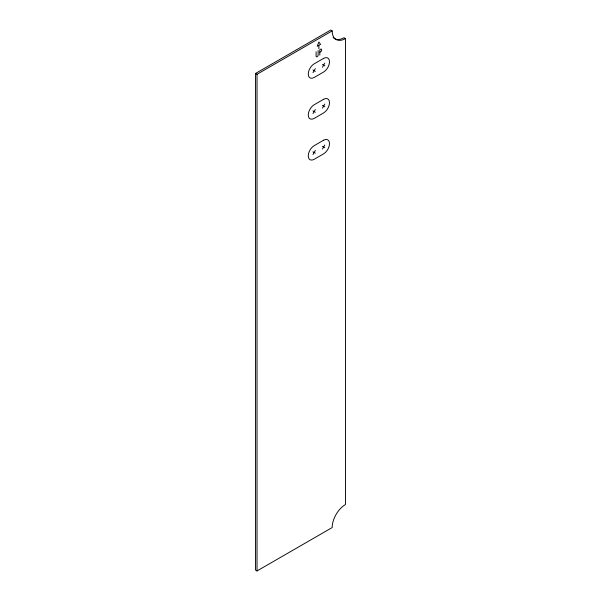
<?xml version="1.0" encoding="UTF-8"?>
<svg xmlns="http://www.w3.org/2000/svg" width="601" height="601" viewBox="0 0 601 601"><rect width="100%" height="100%" fill="white"/><g stroke="black" fill="none" stroke-linecap="round" stroke-linejoin="round"><path stroke-width="0.9" d="M312.978 72.706L315.337 68.612M322.421 67.252L324.788 63.158M312.978 113.619L315.337 109.532M322.421 108.165L324.788 104.078M312.978 154.54L315.337 150.445M322.421 149.086L324.788 144.991M255.545 73.435L330.693 30.05L332.173 30.899A18.789 10.848 -60 0 0 345.455 38.577L345.455 504.547A18.789 10.848 -60 0 0 332.173 527.565L257.018 570.95L255.545 570.101L255.545 73.435L257.018 74.291L332.173 30.899M318.763 45.398L317.208 46.292L318.883 41.987L320.551 44.361L318.883 45.33L318.883 48.801M319.912 52.204L320.521 51.851A1.608 0.932 -60 0 0 321.655 49.883A1.608 0.932 -60 0 0 320.521 49.222L320.348 49.32A0.781 0.451 -60 0 0 319.792 50.281L319.792 55.097M345.455 38.577L343.982 37.72A18.789 10.848 -60 0 1 333.082 37.442M322.421 64.525L324.788 65.885M312.978 69.979L315.337 71.339M322.421 105.438L324.788 106.805M312.978 110.892L315.337 112.259M322.421 146.359L324.788 147.718M312.978 151.813L315.337 153.172M318.147 50.589L318.147 54.924A1.442 0.834 -60 0 1 317.125 56.697A1.442 0.834 -60 0 1 316.103 56.103L316.103 51.769M257.018 74.291L257.018 570.95M323.608 58.387L314.158 63.841A8.354 4.823 -60 0 0 308.253 74.066A8.354 4.823 -60 0 0 314.158 77.476L323.608 72.022A8.354 4.823 -60 0 0 329.513 61.798A8.354 4.823 -60 0 0 323.608 58.387M323.608 99.3L314.158 104.754A8.354 4.823 -60 0 0 308.253 114.986A8.354 4.823 -60 0 0 314.158 118.397L323.608 112.943A8.354 4.823 -60 0 0 329.513 102.711A8.354 4.823 -60 0 0 323.608 99.3M323.608 140.221L314.158 145.675A8.354 4.823 -60 0 0 308.253 155.899A8.354 4.823 -60 0 0 314.158 159.31L323.608 153.856A8.354 4.823 -60 0 0 329.513 143.624A8.354 4.823 -60 0 0 323.608 140.221"/></g></svg>
